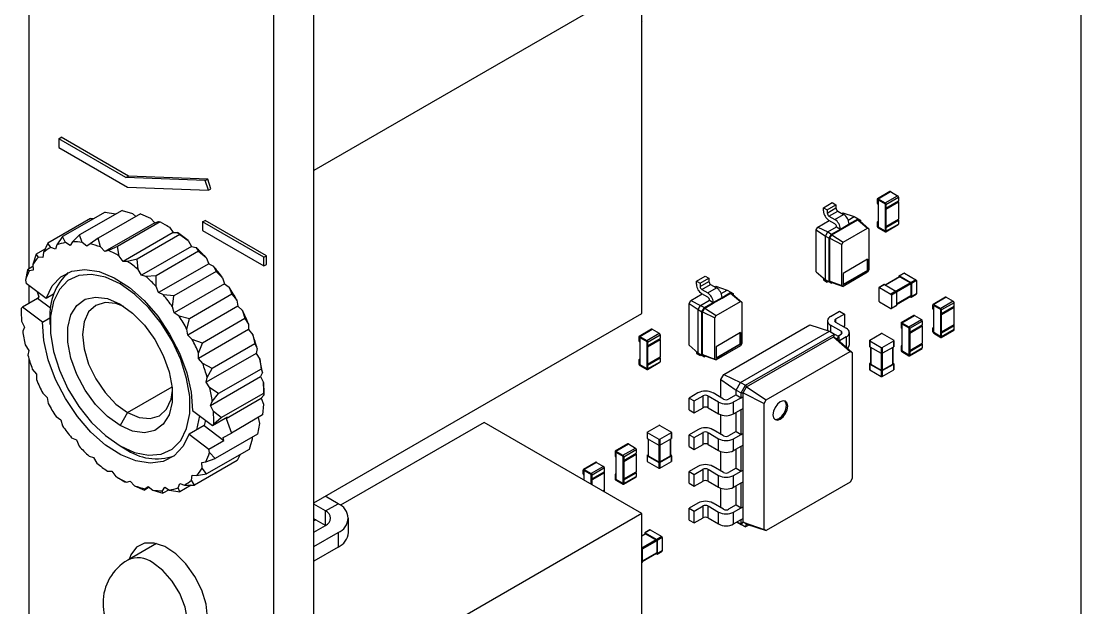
# Model space of a CAD drawing. Extents: x 437 to 795, y 364 to 621.
# Drawn here: x 436.9 to 496.8, y 510.6 to 543.8 of the extents above; entities that cross this region are included whole.
import ezdxf

# ---------------------------------------------------------------- set-up
doc = ezdxf.new("R2010")
doc.units = 0
doc.layers.get('0').update_dxf_attribs({"linetype": 'CONTINUOUS'})

msp = doc.modelspace()

# ---------------------------------------------------------------- linework, layer by layer
at = {"color": 7, "linetype": 'CONTINUOUS'}
for p, q in [((496.791, 601.363), (496.791, 490.201)), ((453.445, 376.29), (453.445, 586.141)), ((451.182, 480.317), (451.182, 579.527)), ((437.323, 554.801), (437.323, 529.762)), ((471.971, 546.022), (453.445, 535.327)), ((471.971, 527.242), (471.971, 546.022)), ((471.971, 543.749), (471.991, 543.761)), ((439.02, 537.123), (439.161, 537.205)), ((439.02, 537.123), (439.02, 536.633)), ((442.815, 534.932), (439.02, 537.123)), ((439.02, 536.633), (442.909, 534.388)), ((442.956, 535.014), (439.161, 537.205)), ((442.815, 534.932), (442.956, 535.014)), ((447.301, 534.758), (442.815, 534.932)), ((447.442, 534.84), (442.956, 535.014)), ((447.301, 534.758), (447.442, 534.84)), ((447.622, 534.292), (447.442, 534.84)), ((442.909, 534.388), (447.48, 534.21)), ((447.48, 534.21), (447.301, 534.758)), ((447.48, 534.21), (447.622, 534.292)), ((485.282, 533.695), (485.282, 533.483)), ((486.004, 534.136), (485.297, 533.728)), ((485.332, 533.724), (486.039, 534.132)), ((485.332, 533.724), (485.728, 533.495)), ((485.332, 533.667), (485.728, 533.438)), ((485.332, 533.667), (485.332, 533.397)), ((485.728, 533.495), (486.435, 533.904)), ((485.777, 533.41), (486.484, 533.818)), ((486.039, 534.132), (486.435, 533.904)), ((486.484, 533.818), (486.484, 533.606)), ((442.602, 533.072), (440.198, 531.685)), ((442.602, 533.072), (443.181, 532.897)), ((482.245, 533.224), (482.74, 533.51)), ((482.245, 533.045), (482.245, 533.224)), ((482.245, 533.224), (482.457, 533.102)), ((482.457, 533.102), (482.952, 533.387)), ((482.457, 532.922), (482.952, 533.208)), ((482.457, 533.102), (482.457, 532.922)), ((482.74, 533.51), (482.952, 533.387)), ((482.952, 533.387), (482.952, 533.208)), ((485.332, 533.397), (485.332, 532.418)), ((485.728, 533.438), (485.728, 533.169)), ((485.728, 533.169), (485.728, 532.189)), ((485.728, 533.169), (485.777, 533.14)), ((485.763, 533.165), (486.47, 533.574)), ((485.777, 533.197), (486.484, 533.606)), ((485.777, 533.14), (486.484, 533.548)), ((485.777, 533.41), (485.777, 533.197)), ((485.777, 533.14), (485.777, 532.16)), ((486.455, 533.565), (486.484, 533.548)), ((486.484, 533.548), (486.484, 532.569)), ((440.814, 532.611), (438.41, 531.223)), ((441.644, 532.98), (439.24, 531.592)), ((440.814, 532.611), (441.001, 532.609)), ((443.651, 532.884), (441.247, 531.496)), ((441.644, 532.98), (442.231, 532.885)), ((442.231, 532.885), (442.254, 532.871)), ((443.181, 532.897), (443.386, 532.731)), ((443.651, 532.884), (444.208, 532.64)), ((444.208, 532.64), (444.456, 532.377)), ((444.456, 532.377), (444.668, 532.447)), ((444.668, 532.447), (444.75, 532.423)), ((447.152, 532.429), (447.293, 532.51)), ((450.758, 530.51), (447.293, 532.51)), ((481.927, 532.126), (482.57, 532.498)), ((482.556, 532.751), (483.051, 533.036)), ((482.556, 532.751), (482.889, 532.559)), ((482.889, 532.314), (482.556, 532.506)), ((482.889, 532.559), (483.384, 532.845)), ((483.051, 533.036), (483.384, 532.845)), ((483.277, 532.906), (483.342, 532.943)), ((483.342, 532.943), (483.985, 532.718)), ((483.648, 532.523), (483.985, 532.718)), ((483.695, 532.306), (484.197, 532.595)), ((483.695, 532.265), (484.179, 532.544)), ((483.985, 532.718), (484.197, 532.595)), ((484.197, 532.595), (484.179, 532.544)), ((484.179, 532.544), (484.738, 532.076)), ((484.179, 532.544), (484.296, 532.477)), ((484.197, 532.595), (484.331, 532.518)), ((484.331, 532.518), (484.296, 532.477)), ((484.296, 532.477), (484.813, 532.033)), ((484.331, 532.518), (484.331, 532.447)), ((485.332, 532.441), (485.297, 532.421)), ((485.777, 532.16), (486.484, 532.569)), ((485.777, 532.103), (486.484, 532.511)), ((486.484, 532.511), (486.484, 532.299)), ((444.456, 532.377), (441.628, 530.744)), ((444.75, 532.423), (442.345, 531.035)), ((444.75, 532.423), (445.272, 532.124)), ((445.173, 532.183), (445.106, 532.222)), ((445.272, 532.124), (445.495, 531.822)), ((450.616, 530.428), (447.152, 532.429)), ((447.152, 532.429), (447.152, 531.939)), ((447.152, 531.939), (450.616, 529.938)), ((481.835, 531.967), (481.927, 532.126)), ((481.835, 531.967), (482.351, 531.62)), ((481.835, 529.598), (481.835, 531.967)), ((481.927, 532.126), (482.486, 531.853)), ((482.351, 531.62), (482.486, 531.853)), ((482.486, 531.853), (482.988, 532.142)), ((482.486, 531.853), (482.698, 531.73)), ((482.698, 531.73), (483.2, 532.02)), ((482.716, 531.699), (483.2, 531.979)), ((482.988, 532.142), (483.2, 532.02)), ((483.2, 532.02), (483.695, 532.306)), ((483.2, 531.979), (483.695, 532.265)), ((483.2, 532.02), (483.2, 531.979)), ((483.359, 531.279), (484.738, 532.076)), ((483.695, 532.306), (483.695, 532.265)), ((484.738, 532.076), (484.813, 532.033)), ((484.813, 532.033), (484.813, 529.705)), ((485.282, 532.389), (485.282, 532.177)), ((485.332, 532.418), (485.332, 532.148)), ((485.332, 532.148), (485.728, 531.92)), ((485.332, 532.091), (485.728, 531.862)), ((485.728, 532.189), (485.728, 531.92)), ((485.728, 532.189), (485.777, 532.16)), ((485.763, 531.859), (486.47, 532.267)), ((485.777, 531.891), (486.484, 532.299)), ((485.777, 532.103), (485.777, 531.891)), ((439.24, 531.592), (438.912, 531.126)), ((439.402, 531.252), (439.24, 531.592)), ((439.671, 531.096), (439.402, 531.252)), ((439.803, 531.291), (439.671, 531.096)), ((440.198, 531.685), (439.803, 531.291)), ((440.353, 531.264), (440.198, 531.685)), ((440.617, 531.05), (440.353, 531.264)), ((441.247, 531.496), (440.791, 531.186)), ((441.38, 531.008), (441.247, 531.496)), ((445.495, 531.822), (442.667, 530.189)), ((445.857, 531.705), (443.452, 530.318)), ((445.495, 531.822), (445.735, 531.824)), ((445.735, 531.824), (445.857, 531.705)), ((445.857, 531.705), (446.332, 531.369)), ((446.332, 531.369), (446.522, 531.039)), ((482.351, 531.62), (482.564, 531.497)), ((482.351, 529.154), (482.351, 531.62)), ((482.564, 531.497), (482.698, 531.73)), ((482.564, 531.497), (482.599, 531.497)), ((482.564, 529.031), (482.564, 531.497)), ((482.599, 531.497), (482.716, 531.699)), ((482.599, 531.497), (483.284, 531.15)), ((482.599, 529.072), (482.599, 531.497)), ((482.698, 531.73), (482.716, 531.699)), ((482.716, 531.699), (483.359, 531.279)), ((483.284, 531.15), (483.359, 531.279)), ((438.244, 530.883), (437.739, 530.591)), ((438.153, 530.697), (438.122, 530.407)), ((438.41, 531.223), (438.153, 530.697)), ((438.565, 530.971), (438.41, 531.223)), ((438.829, 530.878), (438.565, 530.971)), ((438.912, 531.126), (438.829, 530.878)), ((440.791, 531.186), (440.617, 531.05)), ((441.628, 530.744), (441.38, 531.008)), ((441.839, 530.814), (441.628, 530.744)), ((442.345, 531.035), (441.839, 530.814)), ((442.444, 530.491), (442.345, 531.035)), ((446.522, 531.039), (443.693, 529.406)), ((446.929, 530.76), (444.525, 529.372)), ((446.522, 531.039), (446.781, 530.974)), ((446.781, 530.974), (446.929, 530.76)), ((446.929, 530.76), (447.348, 530.403)), ((483.284, 528.823), (483.284, 531.15)), ((437.739, 530.591), (437.556, 530.021)), ((437.873, 530.433), (437.739, 530.591)), ((438.122, 530.407), (437.873, 530.433)), ((442.667, 530.189), (442.444, 530.491)), ((442.907, 530.192), (442.667, 530.189)), ((443.452, 530.318), (442.907, 530.192)), ((443.504, 529.736), (443.452, 530.318)), ((447.496, 530.058), (444.668, 528.426)), ((447.348, 530.403), (447.496, 530.058)), ((447.496, 530.058), (447.765, 529.928)), ((450.616, 530.428), (450.758, 530.51)), ((450.616, 529.938), (450.616, 530.428)), ((450.758, 530.02), (450.758, 530.51)), ((484.742, 530.313), (483.355, 529.513)), ((484.728, 529.668), (484.728, 530.305)), ((484.742, 530.313), (484.742, 529.66)), ((437.252, 529.721), (437.142, 529.124)), ((437.564, 529.901), (437.252, 529.721)), ((437.352, 529.657), (437.252, 529.721)), ((437.577, 529.699), (437.352, 529.657)), ((437.556, 530.021), (437.577, 529.699)), ((443.693, 529.406), (443.504, 529.736)), ((447.926, 529.624), (445.521, 528.236)), ((447.765, 529.928), (447.926, 529.624)), ((447.926, 529.624), (448.28, 529.264)), ((450.616, 529.938), (450.758, 530.02)), ((481.835, 529.598), (482.351, 529.154)), ((484.728, 529.668), (483.355, 528.876)), ((484.742, 529.66), (483.355, 528.859)), ((483.355, 529.513), (483.355, 528.859)), ((484.738, 529.576), (483.359, 528.78)), ((484.728, 529.668), (484.742, 529.66)), ((484.813, 529.705), (484.738, 529.576)), ((486.8, 529.535), (486.517, 529.372)), ((486.82, 529.533), (486.537, 529.37)), ((486.82, 529.533), (487.471, 529.157)), ((437.142, 529.124), (437.18, 528.946)), ((438.303, 528.089), (437.18, 528.946)), ((442.485, 528.917), (442.553, 529.035)), ((443.952, 529.341), (443.693, 529.406)), ((444.525, 529.372), (443.952, 529.341)), ((444.519, 528.77), (444.525, 529.372)), ((448.382, 528.918), (445.553, 527.285)), ((448.28, 529.264), (448.382, 528.918)), ((448.382, 528.918), (448.649, 528.727)), ((475.061, 529.077), (475.556, 529.363)), ((475.061, 528.897), (475.061, 529.077)), ((475.061, 529.077), (475.273, 528.954)), ((475.273, 528.954), (475.768, 529.24)), ((475.273, 528.775), (475.768, 529.061)), ((475.273, 528.954), (475.273, 528.775)), ((475.372, 528.603), (475.867, 528.889)), ((475.556, 529.363), (475.768, 529.24)), ((475.768, 529.24), (475.768, 529.061)), ((475.867, 528.889), (476.2, 528.697)), ((482.245, 529.245), (482.245, 529.142)), ((482.245, 529.142), (482.457, 529.019)), ((482.351, 529.154), (482.564, 529.031)), ((482.486, 529.076), (482.351, 529.154)), ((482.457, 529.019), (482.457, 529.093)), ((482.521, 529.056), (482.457, 529.019)), ((482.486, 529.076), (482.698, 528.954)), ((482.564, 529.031), (482.599, 529.072)), ((482.698, 528.954), (482.564, 529.031)), ((482.599, 529.072), (483.284, 528.823)), ((482.716, 529.005), (482.599, 529.072)), ((482.698, 528.954), (482.716, 529.005)), ((482.76, 528.989), (482.698, 528.954)), ((482.716, 529.005), (483.359, 528.78)), ((485.669, 528.882), (485.386, 528.719)), ((485.689, 528.88), (485.406, 528.717)), ((485.689, 528.88), (486.339, 528.504)), ((486.546, 529.323), (485.734, 528.854)), ((486.566, 529.321), (485.746, 528.847)), ((487.16, 528.978), (486.339, 528.504)), ((487.188, 528.929), (486.368, 528.455)), ((486.509, 529.353), (486.509, 529.302)), ((486.537, 529.37), (487.188, 528.994)), ((486.566, 529.321), (487.16, 528.978)), ((487.471, 529.157), (487.188, 528.994)), ((487.188, 528.929), (487.188, 528.243)), ((487.499, 529.108), (487.216, 528.945)), ((487.216, 528.945), (487.216, 528.194)), ((487.499, 529.108), (487.499, 528.357)), ((437.323, 528.837), (437.323, 527.81)), ((437.795, 528.477), (437.898, 528.182)), ((438.727, 528.334), (438.303, 528.089)), ((444.668, 528.426), (444.519, 528.77)), ((444.936, 528.295), (444.668, 528.426)), ((445.521, 528.236), (444.936, 528.295)), ((448.808, 528.339), (446.404, 526.951)), ((448.649, 528.727), (448.808, 528.339)), ((448.808, 528.339), (449.092, 527.996)), ((474.743, 527.979), (475.386, 528.35)), ((475.372, 528.603), (475.705, 528.411)), ((475.705, 528.166), (475.372, 528.358)), ((475.705, 528.411), (476.2, 528.697)), ((476.093, 528.759), (476.157, 528.796)), ((476.157, 528.796), (476.801, 528.571)), ((476.463, 528.376), (476.801, 528.571)), ((476.511, 528.158), (477.013, 528.448)), ((476.511, 528.117), (476.995, 528.397)), ((476.801, 528.571), (477.013, 528.448)), ((477.013, 528.448), (476.995, 528.397)), ((476.995, 528.397), (477.554, 527.928)), ((476.995, 528.397), (477.112, 528.33)), ((477.013, 528.448), (477.147, 528.371)), ((477.147, 528.371), (477.112, 528.33)), ((477.112, 528.33), (477.628, 527.885)), ((477.147, 528.371), (477.147, 528.299)), ((483.359, 528.78), (483.284, 528.823)), ((485.378, 528.7), (485.378, 527.949)), ((485.406, 528.717), (486.057, 528.341)), ((486.339, 528.504), (486.057, 528.341)), ((486.368, 528.455), (486.085, 528.292)), ((486.085, 528.292), (486.085, 527.541)), ((486.368, 528.455), (486.368, 527.704)), ((487.208, 528.176), (487.491, 528.339)), ((487.499, 528.357), (487.216, 528.194)), ((437.827, 528.101), (436.978, 527.611)), ((437.898, 528.182), (437.827, 528.101)), ((438.557, 527.544), (437.827, 528.101)), ((445.451, 527.631), (445.521, 528.236)), ((449.144, 527.661), (446.315, 526.028)), ((449.092, 527.996), (449.144, 527.661)), ((449.144, 527.661), (449.399, 527.417)), ((474.651, 527.819), (474.743, 527.979)), ((474.651, 527.819), (475.167, 527.472)), ((474.651, 525.451), (474.651, 527.819)), ((474.743, 527.979), (475.302, 527.705)), ((475.167, 527.472), (475.302, 527.705)), ((475.302, 527.705), (475.804, 527.995)), ((475.302, 527.705), (475.514, 527.583)), ((475.514, 527.583), (476.016, 527.873)), ((475.531, 527.552), (476.016, 527.832)), ((475.804, 527.995), (476.016, 527.873)), ((476.016, 527.873), (476.511, 528.158)), ((476.016, 527.832), (476.511, 528.117)), ((476.016, 527.873), (476.016, 527.832)), ((476.175, 527.132), (477.554, 527.928)), ((476.511, 528.158), (476.511, 528.117)), ((477.554, 527.928), (477.628, 527.885)), ((477.628, 527.885), (477.628, 525.558)), ((485.406, 527.9), (486.057, 527.525)), ((486.077, 527.523), (486.359, 527.686)), ((486.368, 527.704), (486.085, 527.541)), ((487.188, 528.243), (486.368, 527.769)), ((486.368, 527.756), (487.18, 528.225)), ((487.143, 528.204), (487.188, 528.178)), ((488.425, 527.52), (488.425, 527.732)), ((489.147, 528.173), (488.44, 527.764)), ((489.182, 528.169), (488.475, 527.761)), ((488.475, 527.761), (488.871, 527.532)), ((488.475, 527.704), (488.871, 527.475)), ((488.475, 527.434), (488.475, 527.704)), ((489.578, 527.941), (488.871, 527.532)), ((489.628, 527.855), (488.92, 527.447)), ((489.182, 528.169), (489.578, 527.941)), ((489.628, 527.643), (489.628, 527.855)), ((436.899, 527.484), (436.899, 527.406)), ((436.978, 527.611), (436.9, 527.522)), ((438.101, 526.755), (436.978, 527.611)), ((445.553, 527.285), (445.451, 527.631)), ((445.82, 527.094), (445.553, 527.285)), ((446.404, 526.951), (445.82, 527.094)), ((449.399, 527.417), (449.543, 526.956)), ((453.445, 516.547), (471.971, 527.242)), ((475.167, 527.472), (475.379, 527.35)), ((475.167, 525.007), (475.167, 527.472)), ((475.379, 527.35), (475.514, 527.583)), ((475.379, 527.35), (475.415, 527.35)), ((475.379, 524.884), (475.379, 527.35)), ((475.415, 527.35), (475.531, 527.552)), ((475.415, 527.35), (476.1, 527.003)), ((475.415, 524.925), (475.415, 527.35)), ((475.514, 527.583), (475.531, 527.552)), ((475.531, 527.552), (476.175, 527.132)), ((476.1, 527.003), (476.175, 527.132)), ((482.648, 527.084), (483.143, 527.37)), ((483.426, 527.206), (482.931, 526.921)), ((483.143, 527.37), (483.426, 527.206)), ((483.426, 527.206), (483.426, 526.537)), ((487.351, 527.136), (486.644, 526.728)), ((486.679, 526.724), (487.386, 527.132)), ((487.386, 527.132), (487.782, 526.904)), ((488.475, 526.455), (488.475, 527.434)), ((488.871, 527.206), (488.871, 527.475)), ((488.871, 526.226), (488.871, 527.206)), ((488.871, 527.206), (488.92, 527.177)), ((488.906, 527.202), (489.613, 527.611)), ((489.628, 527.643), (488.92, 527.234)), ((489.628, 527.585), (488.92, 527.177)), ((488.92, 527.234), (488.92, 527.447)), ((488.92, 526.197), (488.92, 527.177)), ((489.599, 527.602), (489.628, 527.585)), ((489.628, 526.606), (489.628, 527.585)), ((436.922, 526.811), (437.088, 526.471)), ((437.088, 526.471), (436.985, 526.244)), ((438.101, 526.755), (438.525, 527)), ((438.525, 526.957), (438.525, 526.631)), ((446.264, 526.363), (446.404, 526.951)), ((449.543, 526.956), (447.139, 525.568)), ((449.543, 526.956), (449.754, 526.647)), ((449.754, 526.647), (449.753, 526.337)), ((476.1, 524.675), (476.1, 527.003)), ((476.613, 523.804), (481.471, 526.609)), ((481.471, 526.609), (482.578, 526.251)), ((482.473, 526.839), (482.473, 526.285)), ((483.249, 526.247), (482.648, 526.594)), ((482.648, 526.594), (482.648, 526.21)), ((482.931, 526.921), (482.931, 526.757)), ((482.931, 526.757), (483.532, 526.41)), ((483.426, 526.537), (483.37, 526.504)), ((486.629, 526.696), (486.629, 526.483)), ((486.679, 526.724), (487.075, 526.496)), ((486.679, 526.667), (487.075, 526.438)), ((486.679, 526.667), (486.679, 526.398)), ((487.075, 526.496), (487.782, 526.904)), ((487.11, 526.165), (487.817, 526.574)), ((487.124, 526.41), (487.831, 526.818)), ((487.124, 526.198), (487.831, 526.606)), ((487.124, 526.14), (487.831, 526.549)), ((487.802, 526.565), (487.831, 526.549)), ((487.831, 526.818), (487.831, 526.606)), ((487.831, 526.549), (487.831, 525.569)), ((488.475, 526.478), (488.44, 526.458)), ((488.475, 526.185), (488.475, 526.455)), ((489.628, 526.606), (488.92, 526.197)), ((489.628, 526.548), (488.92, 526.14)), ((489.628, 526.336), (489.628, 526.548)), ((446.315, 526.028), (446.264, 526.363)), ((446.571, 525.785), (446.315, 526.028)), ((449.753, 526.337), (446.924, 524.704)), ((449.753, 526.337), (449.988, 526.049)), ((449.988, 526.049), (450.102, 525.527)), ((471.812, 525.919), (471.812, 525.707)), ((472.534, 526.359), (471.826, 525.951)), ((471.861, 525.948), (472.569, 526.356)), ((471.861, 525.948), (472.257, 525.719)), ((471.861, 525.891), (472.257, 525.662)), ((471.861, 525.891), (471.861, 525.621)), ((472.257, 525.719), (472.965, 526.127)), ((472.307, 525.633), (473.014, 526.042)), ((472.569, 526.356), (472.965, 526.127)), ((473.014, 526.042), (473.014, 525.829)), ((477.558, 526.166), (476.171, 525.365)), ((477.543, 525.521), (477.543, 526.158)), ((477.557, 523.353), (482.578, 526.251)), ((477.558, 526.166), (477.558, 525.512)), ((477.84, 523.19), (482.861, 526.088)), ((477.893, 523.098), (482.807, 525.935)), ((482.578, 526.251), (482.861, 526.088)), ((482.861, 526.088), (482.807, 525.935)), ((482.807, 525.935), (483.752, 525.108)), ((482.807, 525.935), (483.002, 525.822)), ((482.861, 526.088), (483.108, 525.945)), ((483.108, 525.945), (483.002, 525.822)), ((483.059, 525.973), (483.249, 526.084)), ((483.108, 525.945), (483.108, 525.727)), ((483.532, 525.92), (483.143, 525.695)), ((483.249, 526.247), (483.249, 526.084)), ((483.532, 525.92), (483.532, 525.343)), ((483.708, 525.496), (483.708, 526.165)), ((484.862, 525.732), (485.512, 526.108)), ((485.569, 526.108), (486.219, 525.732)), ((486.679, 526.398), (486.679, 525.418)), ((487.075, 526.438), (487.075, 526.169)), ((487.075, 526.169), (487.075, 525.189)), ((487.075, 526.169), (487.124, 526.14)), ((487.124, 526.41), (487.124, 526.198)), ((487.124, 526.14), (487.124, 525.161)), ((488.425, 526.214), (488.425, 526.426)), ((488.475, 526.185), (488.871, 525.956)), ((488.475, 526.128), (488.871, 525.899)), ((488.871, 525.956), (488.871, 526.226)), ((488.871, 526.226), (488.92, 526.197)), ((488.906, 525.896), (489.613, 526.304)), ((489.628, 526.336), (488.92, 525.928)), ((488.92, 525.928), (488.92, 526.14)), ((437.124, 525.484), (437.329, 525.164)), ((447.139, 525.568), (446.571, 525.785)), ((446.925, 525.014), (447.139, 525.568)), ((450.102, 525.527), (447.698, 524.139)), ((450.102, 525.527), (450.24, 525.269)), ((450.24, 525.269), (450.186, 524.995)), ((471.861, 525.621), (471.861, 524.641)), ((472.257, 525.662), (472.257, 525.393)), ((472.257, 525.393), (472.257, 524.413)), ((472.257, 525.393), (472.307, 525.364)), ((472.292, 525.389), (473, 525.797)), ((472.307, 525.421), (473.014, 525.829)), ((472.307, 525.364), (473.014, 525.772)), ((472.307, 525.633), (472.307, 525.421)), ((472.307, 525.364), (472.307, 524.384)), ((472.985, 525.789), (473.014, 525.772)), ((473.014, 525.772), (473.014, 524.792)), ((474.651, 525.451), (475.167, 525.007)), ((477.543, 525.521), (476.171, 524.728)), ((477.558, 525.512), (476.171, 524.712)), ((476.171, 525.365), (476.171, 524.712)), ((477.554, 525.429), (476.175, 524.632)), ((477.543, 525.521), (477.558, 525.512)), ((477.628, 525.558), (477.554, 525.429)), ((483.002, 525.822), (483.865, 525.043)), ((484.85, 525.716), (484.85, 525.389)), ((484.862, 525.7), (485.512, 525.324)), ((484.862, 525.7), (484.862, 525.373)), ((484.862, 525.373), (485.512, 524.997)), ((484.906, 525.347), (484.906, 524.409)), ((484.918, 525.34), (484.918, 524.393)), ((485.512, 525.324), (485.512, 524.997)), ((485.569, 525.324), (486.219, 525.7)), ((485.569, 524.997), (486.219, 525.373)), ((485.569, 525.324), (485.569, 524.997)), ((486.163, 525.34), (486.163, 524.393)), ((486.174, 524.409), (486.174, 525.347)), ((486.219, 525.7), (486.219, 525.373)), ((486.231, 525.389), (486.231, 525.716)), ((486.629, 525.389), (486.629, 525.177)), ((486.679, 525.441), (486.644, 525.421)), ((486.679, 525.418), (486.679, 525.148)), ((487.11, 524.859), (487.817, 525.267)), ((487.124, 525.161), (487.831, 525.569)), ((487.124, 525.103), (487.831, 525.512)), ((487.124, 524.891), (487.831, 525.299)), ((487.831, 525.512), (487.831, 525.299)), ((437.329, 525.164), (437.275, 524.89)), ((437.323, 525.173), (437.323, 525.132)), ((437.323, 524.728), (437.323, 498.441)), ((446.924, 524.704), (446.925, 525.014)), ((447.159, 524.416), (446.924, 524.704)), ((450.186, 524.995), (447.358, 523.362)), ((450.186, 524.995), (450.391, 524.675)), ((450.391, 524.675), (450.463, 524.108)), ((471.861, 524.665), (471.826, 524.645)), ((472.307, 524.384), (473.014, 524.792)), ((472.307, 524.327), (473.014, 524.735)), ((473.014, 524.735), (473.014, 524.523)), ((475.061, 525.098), (475.061, 524.994)), ((475.061, 524.994), (475.273, 524.872)), ((475.167, 525.007), (475.379, 524.884)), ((475.302, 524.929), (475.167, 525.007)), ((475.273, 524.872), (475.273, 524.945)), ((475.337, 524.908), (475.273, 524.872)), ((475.302, 524.929), (475.514, 524.806)), ((475.379, 524.884), (475.415, 524.925)), ((475.514, 524.806), (475.379, 524.884)), ((475.415, 524.925), (476.1, 524.675)), ((475.531, 524.858), (475.415, 524.925)), ((475.514, 524.806), (475.531, 524.858)), ((475.575, 524.842), (475.514, 524.806)), ((475.531, 524.858), (476.175, 524.632)), ((476.175, 524.632), (476.1, 524.675)), ((479, 522.365), (483.752, 525.108)), ((483.752, 525.108), (483.865, 525.043)), ((483.865, 525.043), (483.865, 517.923)), ((485.512, 524.997), (485.512, 524.05)), ((485.569, 524.997), (485.569, 524.05)), ((486.679, 525.148), (487.075, 524.92)), ((486.679, 525.091), (487.075, 524.862)), ((487.075, 525.189), (487.075, 524.92)), ((487.075, 525.189), (487.124, 525.161)), ((487.124, 525.103), (487.124, 524.891)), ((437.527, 524.11), (437.762, 523.822)), ((447.698, 524.139), (447.159, 524.416)), ((447.411, 523.636), (447.698, 524.139)), ((450.463, 524.108), (448.059, 522.72)), ((450.463, 524.108), (450.531, 523.915)), ((471.812, 524.613), (471.812, 524.4)), ((471.861, 524.641), (471.861, 524.372)), ((471.861, 524.372), (472.257, 524.143)), ((471.861, 524.315), (472.257, 524.086)), ((472.257, 524.413), (472.257, 524.143)), ((472.257, 524.413), (472.307, 524.384)), ((472.292, 524.083), (473, 524.491)), ((472.307, 524.115), (473.014, 524.523)), ((472.307, 524.327), (472.307, 524.115)), ((484.85, 524.409), (484.85, 524.083)), ((484.862, 524.426), (484.906, 524.452)), ((484.862, 524.393), (485.512, 524.018)), ((484.862, 524.393), (484.862, 524.066)), ((484.862, 524.066), (485.512, 523.691)), ((484.918, 524.393), (485.512, 524.05)), ((485.569, 524.05), (486.163, 524.393)), ((485.569, 524.018), (486.219, 524.393)), ((485.569, 523.691), (486.219, 524.066)), ((486.174, 524.452), (486.219, 524.426)), ((486.219, 524.393), (486.219, 524.066)), ((486.231, 524.083), (486.231, 524.409)), ((437.762, 523.822), (437.761, 523.512)), ((447.358, 523.362), (447.411, 523.636)), ((447.598, 522.056), (450.427, 523.688)), ((450.531, 523.915), (450.427, 523.688)), ((450.427, 523.688), (450.593, 523.348)), ((476.447, 523.516), (476.613, 523.804)), ((476.447, 523.516), (477.31, 522.924)), ((476.447, 522.5), (476.447, 523.516)), ((476.613, 523.804), (477.557, 523.353)), ((485.512, 524.018), (485.512, 523.691)), ((485.569, 524.018), (485.569, 523.691)), ((442.909, 521.65), (445.428, 523.104)), ((447.562, 523.043), (447.358, 523.362)), ((448.059, 522.72), (447.562, 523.043)), ((450.593, 523.348), (450.613, 522.753)), ((477.31, 522.924), (477.557, 523.353)), ((477.31, 522.924), (477.593, 522.761)), ((477.31, 522.655), (477.31, 522.924)), ((477.557, 523.353), (477.84, 523.19)), ((477.593, 522.761), (477.84, 523.19)), ((477.699, 522.761), (477.893, 523.098)), ((477.84, 523.19), (477.893, 523.098)), ((477.893, 523.098), (479, 522.365)), ((438.116, 522.742), (438.371, 522.498)), ((438.371, 522.498), (438.423, 522.163)), ((447.598, 522.056), (447.702, 522.282)), ((447.702, 522.282), (448.059, 522.72)), ((448.208, 521.365), (450.613, 522.753)), ((448.485, 521.324), (450.465, 522.467)), ((450.616, 522.637), (450.465, 522.467)), ((450.465, 522.467), (450.587, 522.119)), ((450.613, 522.753), (450.616, 522.637)), ((450.616, 522.675), (450.616, 522.753)), ((475.153, 522.757), (474.658, 522.471)), ((474.658, 522.471), (474.941, 522.308)), ((474.658, 521.802), (474.658, 522.471)), ((474.941, 522.308), (475.436, 522.594)), ((474.941, 521.638), (474.941, 522.308)), ((475.436, 521.924), (475.436, 522.594)), ((475.719, 522.594), (476.32, 522.247)), ((475.719, 521.924), (475.719, 522.594)), ((476.603, 522.41), (476.002, 522.757)), ((477.31, 522.655), (476.885, 522.41)), ((477.168, 522.247), (477.593, 522.491)), ((477.31, 522.655), (477.593, 522.491)), ((477.593, 522.761), (477.699, 522.761)), ((477.593, 522.491), (477.593, 522.761)), ((477.593, 522.491), (477.699, 522.553)), ((477.699, 522.761), (478.886, 522.169)), ((477.699, 522.553), (477.699, 522.761)), ((477.699, 521.883), (477.699, 522.553)), ((478.886, 522.169), (479, 522.365)), ((446.586, 521.772), (447.709, 520.915)), ((447.765, 521.715), (447.598, 522.056)), ((448.208, 521.365), (447.765, 521.715)), ((450.587, 522.119), (450.545, 521.513)), ((474.658, 521.802), (474.941, 521.638)), ((474.941, 521.638), (475.436, 521.924)), ((475.719, 521.924), (476.32, 521.577)), ((476.32, 521.577), (476.32, 522.247)), ((477.168, 521.577), (477.168, 522.247)), ((477.168, 521.577), (477.593, 521.822)), ((477.593, 521.822), (477.699, 521.883)), ((477.593, 520.417), (477.593, 521.822)), ((477.699, 520.479), (477.699, 521.883)), ((478.886, 515.049), (478.886, 522.169)), ((438.866, 521.432), (439.133, 521.241)), ((439.133, 521.241), (439.235, 520.895)), ((442.909, 521.65), (442.485, 520.915)), ((446.978, 521.473), (446.808, 520.682)), ((447.709, 520.915), (448.557, 521.405)), ((447.787, 521.005), (448.208, 521.365)), ((448.557, 521.405), (448.485, 521.324)), ((448.485, 521.324), (448.777, 520.493)), ((450.545, 521.513), (448.777, 520.493)), ((450.301, 521.373), (450.373, 521.035)), ((463.062, 521.092), (454.951, 516.41)), ((471.971, 515.949), (463.062, 521.092)), ((476.447, 520.426), (476.447, 521.521)), ((477.31, 520.581), (477.31, 521.659)), ((479.806, 521.279), (479.735, 521.32)), ((447.233, 520.927), (446.384, 520.437)), ((447.233, 520.927), (448.355, 520.07)), ((447.787, 521.005), (447.709, 520.915)), ((448.32, 520.233), (448.777, 520.493)), ((450.373, 521.035), (450.263, 520.438)), ((472.278, 520.532), (472.278, 520.205)), ((472.289, 520.548), (472.94, 520.924)), ((472.289, 520.516), (472.94, 520.14)), ((472.289, 520.516), (472.289, 520.189)), ((472.996, 520.924), (473.647, 520.548)), ((472.996, 520.14), (473.647, 520.516)), ((473.647, 520.516), (473.647, 520.189)), ((473.659, 520.205), (473.659, 520.532)), ((475.153, 520.683), (474.658, 520.397)), ((474.941, 520.234), (475.436, 520.52)), ((475.436, 519.85), (475.436, 520.52)), ((475.719, 520.52), (476.32, 520.173)), ((475.719, 519.85), (475.719, 520.52)), ((476.603, 520.336), (476.002, 520.683)), ((477.31, 520.581), (476.885, 520.336)), ((477.31, 520.581), (477.593, 520.417)), ((477.593, 520.417), (477.699, 520.479)), ((477.699, 519.809), (477.699, 520.479)), ((439.75, 520.231), (440.019, 520.101)), ((440.019, 520.101), (440.167, 519.756)), ((446.384, 520.437), (447.507, 519.581)), ((447.507, 519.581), (448.355, 520.07)), ((450.263, 520.438), (447.858, 519.05)), ((448.355, 520.07), (448.32, 520.233)), ((449.959, 520.138), (449.777, 519.568)), ((449.952, 520.259), (449.959, 520.138)), ((471.187, 519.878), (470.479, 519.47)), ((470.514, 519.467), (471.222, 519.875)), ((471.222, 519.875), (471.618, 519.646)), ((472.289, 520.189), (472.94, 519.814)), ((472.334, 520.163), (472.334, 519.226)), ((472.346, 520.156), (472.346, 519.209)), ((472.94, 520.14), (472.94, 519.814)), ((472.996, 519.814), (473.647, 520.189)), ((472.996, 520.14), (472.996, 519.814)), ((473.59, 520.156), (473.59, 519.209)), ((473.602, 519.226), (473.602, 520.163)), ((474.658, 520.397), (474.941, 520.234)), ((474.658, 519.728), (474.658, 520.397)), ((474.941, 519.564), (474.941, 520.234)), ((476.32, 519.503), (476.32, 520.173)), ((477.168, 520.173), (477.593, 520.417)), ((477.168, 519.503), (477.168, 520.173)), ((442.485, 519.772), (442.768, 519.609)), ((449.777, 519.568), (447.372, 518.18)), ((447.545, 519.402), (447.507, 519.581)), ((447.858, 519.05), (447.545, 519.402)), ((449.271, 519.276), (449.105, 518.936)), ((470.465, 519.438), (470.465, 519.226)), ((470.514, 519.467), (470.91, 519.238)), ((470.514, 519.409), (470.91, 519.181)), ((470.514, 519.409), (470.514, 519.14)), ((470.91, 519.238), (471.618, 519.646)), ((470.945, 518.908), (471.653, 519.316)), ((470.96, 519.152), (471.667, 519.56)), ((470.96, 518.94), (471.667, 519.348)), ((470.96, 518.883), (471.667, 519.291)), ((471.638, 519.308), (471.667, 519.291)), ((471.667, 519.56), (471.667, 519.348)), ((471.667, 519.291), (471.667, 518.311)), ((472.289, 519.242), (472.334, 519.268)), ((472.94, 519.814), (472.94, 518.866)), ((472.996, 519.814), (472.996, 518.866)), ((473.602, 519.268), (473.647, 519.242)), ((474.658, 519.728), (474.941, 519.564)), ((474.941, 519.564), (475.436, 519.85)), ((475.719, 519.85), (476.32, 519.503)), ((476.447, 518.352), (476.447, 519.447)), ((477.168, 519.503), (477.593, 519.748)), ((477.31, 518.507), (477.31, 519.585)), ((477.593, 519.748), (477.699, 519.809)), ((477.593, 518.343), (477.593, 519.748)), ((477.699, 518.405), (477.699, 519.809)), ((440.734, 519.186), (440.993, 519.12)), ((440.993, 519.12), (441.183, 518.79)), ((449.105, 518.936), (446.701, 517.548)), ((447.11, 518.827), (447.334, 518.869)), ((447.131, 518.505), (447.11, 518.827)), ((447.334, 518.869), (447.858, 519.05)), ((469.39, 518.841), (468.683, 518.433)), ((469.425, 518.838), (468.718, 518.43)), ((469.425, 518.838), (469.821, 518.609)), ((470.514, 519.14), (470.514, 518.16)), ((470.91, 519.181), (470.91, 518.911)), ((470.91, 518.911), (470.91, 517.932)), ((470.91, 518.911), (470.96, 518.883)), ((470.96, 519.152), (470.96, 518.94)), ((470.96, 518.883), (470.96, 517.903)), ((472.278, 519.226), (472.278, 518.899)), ((472.289, 519.209), (472.94, 518.834)), ((472.289, 519.209), (472.289, 518.883)), ((472.289, 518.883), (472.94, 518.507)), ((472.346, 519.209), (472.94, 518.866)), ((472.94, 518.834), (472.94, 518.507)), ((472.996, 518.866), (473.59, 519.209)), ((472.996, 518.834), (473.647, 519.209)), ((472.996, 518.507), (473.647, 518.883)), ((472.996, 518.834), (472.996, 518.507)), ((473.647, 519.209), (473.647, 518.883)), ((473.659, 518.899), (473.659, 519.226)), ((441.78, 518.335), (442.02, 518.337)), ((442.02, 518.337), (442.243, 518.035)), ((446.533, 517.829), (446.565, 518.119)), ((446.565, 518.119), (446.814, 518.093)), ((446.814, 518.093), (447.372, 518.18)), ((447.372, 518.18), (447.131, 518.505)), ((468.669, 518.189), (468.669, 518.401)), ((468.718, 518.43), (469.114, 518.201)), ((468.718, 518.373), (469.114, 518.144)), ((468.718, 518.103), (468.718, 518.373)), ((468.718, 517.827), (468.718, 518.103)), ((469.821, 518.609), (469.114, 518.201)), ((469.114, 517.875), (469.114, 518.144)), ((469.149, 517.871), (469.856, 518.279)), ((469.871, 518.524), (469.164, 518.115)), ((469.871, 518.311), (469.164, 517.903)), ((469.871, 518.254), (469.164, 517.846)), ((469.164, 517.903), (469.164, 518.115)), ((469.842, 518.271), (469.871, 518.254)), ((469.871, 518.311), (469.871, 518.524)), ((469.871, 517.274), (469.871, 518.254)), ((470.465, 518.132), (470.465, 517.919)), ((470.514, 518.184), (470.479, 518.164)), ((470.514, 518.16), (470.514, 517.891)), ((470.96, 517.903), (471.667, 518.311)), ((470.96, 517.846), (471.667, 518.254)), ((471.667, 518.254), (471.667, 518.042)), ((475.153, 518.609), (474.658, 518.323)), ((474.658, 518.323), (474.941, 518.16)), ((474.658, 517.653), (474.658, 518.323)), ((474.941, 518.16), (475.436, 518.446)), ((474.941, 517.49), (474.941, 518.16)), ((475.436, 517.776), (475.436, 518.446)), ((475.719, 518.446), (476.32, 518.099)), ((475.719, 517.776), (475.719, 518.446)), ((476.603, 518.262), (476.002, 518.609)), ((476.32, 517.429), (476.32, 518.099)), ((477.31, 518.507), (476.885, 518.262)), ((477.168, 518.099), (477.593, 518.343)), ((477.168, 517.429), (477.168, 518.099)), ((477.31, 518.507), (477.593, 518.343)), ((477.593, 518.343), (477.699, 518.405)), ((477.699, 517.735), (477.699, 518.405)), ((442.342, 517.976), (442.409, 517.938)), ((442.41, 517.939), (442.765, 517.737)), ((442.765, 517.737), (442.847, 517.712)), ((442.847, 517.712), (443.059, 517.782)), ((443.059, 517.782), (443.307, 517.519)), ((443.307, 517.519), (443.864, 517.275)), ((443.895, 517.341), (444.07, 517.476)), ((444.07, 517.476), (444.334, 517.262)), ((445.774, 517.401), (445.858, 517.648)), ((445.858, 517.648), (446.122, 517.555)), ((446.514, 517.55), (445.871, 517.179)), ((446.122, 517.555), (446.701, 517.548)), ((446.701, 517.548), (446.533, 517.829)), ((469.114, 517.875), (469.164, 517.846)), ((469.114, 517.598), (469.114, 517.875)), ((469.164, 517.569), (469.164, 517.846)), ((470.514, 517.891), (470.91, 517.662)), ((470.514, 517.834), (470.91, 517.605)), ((470.91, 517.932), (470.91, 517.662)), ((470.91, 517.932), (470.96, 517.903)), ((470.945, 517.601), (471.653, 518.01)), ((470.96, 517.634), (471.667, 518.042)), ((470.96, 517.846), (470.96, 517.634)), ((474.658, 517.653), (474.941, 517.49)), ((474.941, 517.49), (475.436, 517.776)), ((475.719, 517.776), (476.32, 517.429)), ((477.168, 517.429), (477.593, 517.674)), ((477.31, 516.433), (477.31, 517.511)), ((477.593, 517.674), (477.699, 517.735)), ((477.593, 516.269), (477.593, 517.674)), ((477.699, 516.331), (477.699, 517.735)), ((483.752, 517.726), (479, 514.983)), ((483.865, 517.923), (483.752, 517.726)), ((444.129, 517.428), (443.864, 517.275)), ((443.864, 517.275), (443.895, 517.341)), ((444.334, 517.262), (444.913, 517.087)), ((444.884, 517.236), (445.015, 517.431)), ((444.913, 517.087), (444.884, 517.236)), ((445.261, 517.288), (444.913, 517.087)), ((445.015, 517.431), (445.284, 517.274)), ((445.284, 517.274), (445.871, 517.179)), ((445.871, 517.179), (445.774, 517.401)), ((454.81, 516.501), (454.087, 516.918)), ((469.871, 517.274), (469.773, 517.218)), ((469.871, 517.217), (469.822, 517.189)), ((469.871, 517.161), (469.871, 517.217)), ((476.447, 516.278), (476.447, 517.373)), ((454.102, 516.092), (453.445, 516.472)), ((454.102, 516.092), (454.81, 516.501)), ((475.153, 516.535), (474.658, 516.249)), ((474.941, 516.086), (475.436, 516.372)), ((475.436, 515.702), (475.436, 516.372)), ((475.719, 516.372), (476.32, 516.025)), ((475.719, 515.702), (475.719, 516.372)), ((476.603, 516.188), (476.002, 516.535)), ((477.31, 516.433), (476.885, 516.188)), ((477.168, 516.025), (477.593, 516.269)), ((477.31, 516.433), (477.593, 516.269)), ((477.593, 516.269), (477.699, 516.331)), ((477.699, 515.661), (477.699, 516.331)), ((471.971, 515.949), (453.445, 505.254)), ((454.102, 515.276), (454.102, 516.092)), ((455.395, 514.868), (455.395, 515.684)), ((471.971, 497.168), (471.971, 515.949)), ((474.658, 516.249), (474.941, 516.086)), ((474.658, 515.579), (474.658, 516.249)), ((474.941, 515.416), (474.941, 516.086)), ((474.941, 515.416), (475.436, 515.702)), ((475.719, 515.702), (476.32, 515.355)), ((476.32, 515.355), (476.32, 516.025)), ((477.168, 515.355), (477.168, 516.025)), ((454.102, 515.276), (453.445, 515.655)), ((453.544, 515.598), (453.445, 515.541)), ((453.445, 514.896), (454.102, 515.276)), ((474.658, 515.579), (474.941, 515.416)), ((477.168, 515.355), (477.593, 515.6)), ((477.359, 515.465), (477.593, 515.33)), ((477.557, 515.351), (477.359, 515.465)), ((477.557, 515.351), (477.84, 515.188)), ((477.593, 515.6), (477.699, 515.661)), ((477.593, 515.33), (477.593, 515.6)), ((477.593, 515.33), (477.699, 515.453)), ((477.84, 515.188), (477.593, 515.33)), ((477.699, 515.453), (477.699, 515.661)), ((477.699, 515.453), (478.886, 515.049)), ((477.893, 515.341), (477.699, 515.453)), ((477.84, 515.188), (477.893, 515.341)), ((478.029, 515.297), (477.84, 515.188)), ((477.893, 515.341), (479, 514.983)), ((453.445, 514.08), (454.81, 514.868)), ((454.81, 514.868), (454.81, 514.051)), ((472.177, 514.806), (471.971, 514.687)), ((472.197, 514.804), (471.971, 514.673)), ((472.141, 514.837), (472.141, 514.785)), ((472.432, 515.018), (472.149, 514.855)), ((472.452, 515.016), (472.169, 514.853)), ((472.169, 514.853), (472.82, 514.477)), ((472.197, 514.804), (472.791, 514.461)), ((472.452, 515.016), (473.102, 514.641)), ((473.102, 514.641), (472.82, 514.477)), ((473.131, 514.592), (472.848, 514.428)), ((473.131, 514.592), (473.131, 513.841)), ((479, 514.983), (478.886, 515.049)), ((444.547, 514.25), (442.923, 513.313)), ((454.81, 514.051), (453.445, 513.263)), ((472.791, 514.461), (471.971, 513.988)), ((471.999, 513.939), (471.971, 513.922)), ((472.82, 514.412), (471.999, 513.939)), ((471.999, 513.939), (471.999, 513.187)), ((472.82, 514.412), (472.82, 513.726)), ((472.848, 514.428), (472.848, 513.677)), ((472.82, 513.726), (471.999, 513.253)), ((471.999, 513.239), (472.811, 513.708)), ((472.775, 513.687), (472.82, 513.661)), ((472.84, 513.659), (473.122, 513.822)), ((473.131, 513.841), (472.848, 513.677)), ((471.999, 513.187), (471.971, 513.171)), ((471.971, 513.158), (471.991, 513.169))]:
    msp.add_line(p, q, dxfattribs=at)
at = {"color": 7, "linetype": 'CONTINUOUS', "flags": 128}
for points in [[(445.173, 532.183), (445.197, 532.169), (445.272, 532.124)], [(438.303, 528.089), (438.646, 528.801), (439.141, 529.326), (439.768, 529.643), (440.5, 529.74), (441.308, 529.612), (442.158, 529.265), (443.016, 528.712), (443.846, 527.977), (444.615, 527.09), (445.29, 526.086), (445.845, 525.008), (446.256, 523.899), (446.506, 522.806), (446.586, 521.772)], [(442.485, 528.917), (441.661, 529.293), (440.874, 529.452), (440.157, 529.388), (439.542, 529.103), (439.055, 528.611), (438.719, 527.932), (438.547, 527.096), (438.547, 526.14), (438.719, 525.106), (439.055, 524.038), (439.542, 522.984), (440.157, 521.989), (440.874, 521.097), (441.661, 520.347), (442.485, 519.772)], [(442.485, 519.772), (443.308, 519.397), (444.095, 519.238), (444.812, 519.302), (445.427, 519.586), (445.914, 520.079), (446.251, 520.758), (446.423, 521.593), (446.423, 522.549), (446.251, 523.584), (445.914, 524.651), (445.427, 525.706), (444.812, 526.701), (444.095, 527.592), (443.308, 528.342), (442.485, 528.917)], [(442.485, 520.915), (441.774, 521.425), (441.105, 522.105), (440.515, 522.915), (440.041, 523.808), (439.708, 524.732), (439.537, 525.633), (439.537, 526.46), (439.708, 527.164), (440.041, 527.704), (440.515, 528.049), (441.105, 528.178), (441.774, 528.085), (442.485, 527.774)], [(442.705, 527.637), (442.25, 527.809), (441.636, 527.87), (441.109, 527.707), (440.704, 527.332), (440.45, 526.77), (440.363, 526.059), (440.45, 525.248), (440.704, 524.393), (441.109, 523.55), (441.636, 522.779), (442.25, 522.131), (442.909, 521.65)], [(442.485, 527.774), (443.195, 527.264), (443.865, 526.585), (444.454, 525.775), (444.929, 524.882), (445.262, 523.958), (445.433, 523.056), (445.433, 522.229), (445.262, 521.526), (444.929, 520.986), (444.454, 520.641), (443.865, 520.511), (443.195, 520.605), (442.485, 520.915)], [(446.384, 520.437), (446.04, 519.726), (445.545, 519.201), (444.919, 518.883), (444.187, 518.786), (443.379, 518.914), (442.529, 519.262), (441.671, 519.814), (440.84, 520.549), (440.072, 521.437), (439.396, 522.44), (438.842, 523.518), (438.431, 524.627), (438.18, 525.721), (438.101, 526.755)], [(442.909, 521.65), (443.568, 521.37), (444.182, 521.309), (444.709, 521.472), (445.114, 521.847), (445.368, 522.409), (445.446, 522.889)], [(479.806, 521.279), (479.968, 521.41), (480.106, 521.596), (480.198, 521.808), (480.23, 522.014), (480.198, 522.183), (480.106, 522.289), (479.968, 522.315), (479.806, 522.259), (479.643, 522.128), (479.506, 521.942), (479.414, 521.73), (479.381, 521.524), (479.414, 521.355), (479.506, 521.249), (479.643, 521.223), (479.806, 521.279)], [(479.735, 521.32), (479.897, 521.451), (480.035, 521.637), (480.127, 521.849), (480.159, 522.055), (480.127, 522.224), (480.068, 522.305)], [(447.314, 521.216), (447.278, 521.077), (447.233, 520.927)], [(479.472, 521.273), (479.573, 521.263), (479.735, 521.32)], [(447.434, 510.072), (447.351, 510.825), (447.105, 511.619), (446.716, 512.396), (446.213, 513.097), (445.632, 513.67), (445.017, 514.074), (444.414, 514.277), (443.867, 514.266), (443.416, 514.04), (443.096, 513.617), (442.997, 513.356)], [(445.723, 508.463), (446.038, 508.755), (446.253, 509.265), (446.298, 509.919), (446.166, 510.659), (445.871, 511.42), (445.439, 512.133), (444.907, 512.736), (444.323, 513.174)]]:
    msp.add_lwpolyline(points, dxfattribs=at)
at = {"color": 7, "linetype": 'CONTINUOUS'}
for centre, radius, start, end in [((485.313, 533.7), 0.0306, 50.79671, 189.21404), ((486.018, 534.104), 0.0352, 54.38183, 114.31395), ((486.377, 533.813), 0.108, 2.60548, 57.39452), ((482.921, 533.075), 0.676, 182.60548, 237.39452), ((483.167, 533.218), 0.215, 182.60548, 237.39452), ((485.39, 533.488), 0.108, 182.60548, 237.39452), ((485.67, 533.405), 0.108, 2.60548, 57.39452), ((485.747, 533.193), 0.0306, 230.79671, 9.21404), ((486.449, 533.602), 0.0352, 305.69804, 5.62038), ((482.672, 532.932), 0.215, 182.60548, 237.39452), ((482.524, 531.989), 0.676, 2.60548, 57.39452), ((483.019, 532.275), 0.676, 2.60548, 57.39452), ((486.384, 532.508), 0.101, 1.9565, 31.14373), ((482.773, 532.133), 0.215, 2.60548, 57.39452), ((485.313, 532.394), 0.0306, 50.79671, 189.21404), ((485.39, 532.182), 0.108, 182.60548, 237.39452), ((485.67, 532.098), 0.108, 2.60548, 57.39452), ((485.747, 531.886), 0.0306, 230.79671, 9.21404), ((486.449, 532.296), 0.0352, 305.69804, 5.62038), ((439.845, 528.521), 2.767, 99.21495, 109.7099), ((439.908, 527.736), 3.556, 82.81743, 91.69381), ((440.566, 524.428), 9.024, 50.28135, 55.05136), ((439.785, 528.696), 2.582, 118.19108, 129.18096), ((439.654, 526.366), 4.952, 69.60143, 76.71937), ((438.914, 524.614), 6.856, 59.01552, 64.7446), ((439.21, 522.882), 11.082, 42.74561, 46.90488), ((440.077, 528.407), 2.994, 137.41173, 147.36891), ((437.738, 522.795), 9.024, 50.28135, 55.05136), ((440.973, 527.919), 4.016, 154.35837, 162.54336), ((441.761, 527.183), 3.244, 132.65084, 183.98791), ((438.058, 521.862), 12.621, 35.91148, 39.72525), ((486.809, 529.517), 0.0201, 54.38183, 114.31395), ((436.381, 521.249), 11.082, 42.74561, 46.90488), ((475.737, 528.928), 0.676, 182.60548, 237.39452), ((475.983, 529.07), 0.215, 182.60548, 237.39452), ((485.677, 528.864), 0.0201, 54.38183, 114.31395), ((486.526, 529.356), 0.0175, 50.79671, 189.21404), ((486.554, 529.304), 0.0201, 54.38183, 114.31395), ((487.127, 528.926), 0.0615, 2.60548, 57.39452), ((487.155, 528.942), 0.0615, 2.60548, 57.39452), ((487.438, 529.106), 0.0615, 2.60548, 57.39452), ((435.229, 520.229), 12.621, 35.91148, 39.72525), ((437.495, 521.465), 13.31, 29.38804, 33.06901), ((475.488, 528.785), 0.215, 182.60548, 237.39452), ((475.34, 527.842), 0.676, 2.60548, 57.39452), ((475.835, 528.128), 0.676, 2.60548, 57.39452), ((485.395, 528.703), 0.0175, 50.79671, 189.21404), ((486.024, 528.289), 0.0615, 2.60548, 57.39452), ((486.306, 528.453), 0.0615, 2.60548, 57.39452), ((487.479, 528.355), 0.0201, 305.69804, 5.62038), ((475.589, 527.985), 0.215, 2.60548, 57.39452), ((485.439, 527.952), 0.0615, 182.60548, 237.39452), ((486.348, 527.702), 0.0201, 305.69804, 5.62038), ((487.168, 528.241), 0.0201, 305.69804, 5.62038), ((487.199, 528.191), 0.0175, 230.79671, 9.21404), ((488.456, 527.737), 0.0306, 50.79671, 189.21404), ((489.162, 528.141), 0.0352, 54.38183, 114.31395), ((489.52, 527.85), 0.108, 2.60548, 57.39452), ((444.563, 527.408), 7.665, 179.14939, 184.46795), ((434.667, 519.832), 13.31, 29.38804, 33.06901), ((437.777, 521.604), 12.995, 22.83273, 26.57292), ((482.741, 526.839), 0.262, 110.78342, 249.21658), ((486.068, 527.538), 0.0175, 230.79671, 9.21404), ((487.366, 527.104), 0.0352, 54.38183, 114.31395), ((488.533, 527.525), 0.108, 182.60548, 237.39452), ((488.813, 527.442), 0.108, 2.60548, 57.39452), ((488.89, 527.229), 0.0306, 230.79671, 9.21404), ((489.592, 527.639), 0.0352, 305.69804, 5.62038), ((482.962, 526.839), 0.0873, 110.78342, 249.21658), ((486.66, 526.7), 0.0306, 50.79671, 189.21404), ((486.737, 526.488), 0.108, 182.60548, 237.39452), ((487.017, 526.405), 0.108, 2.60548, 57.39452), ((487.724, 526.813), 0.108, 2.60548, 57.39452), ((487.796, 526.602), 0.0352, 305.69804, 5.62038), ((488.456, 526.431), 0.0306, 50.79671, 189.21404), ((489.527, 526.545), 0.101, 1.9565, 31.14373), ((446.724, 527.644), 9.839, 188.17769, 192.6803), ((438.942, 522.051), 11.747, 15.89802, 19.89872), ((471.842, 525.924), 0.0306, 50.79671, 189.21404), ((472.548, 526.327), 0.0352, 54.38183, 114.31395), ((472.907, 526.037), 0.108, 2.60548, 57.39452), ((483.218, 526.165), 0.0873, 290.78342, 69.21658), ((483.439, 526.165), 0.262, 290.78342, 69.21658), ((485.54, 526.053), 0.0615, 62.60967, 117.39033), ((487.094, 526.193), 0.0306, 230.79671, 9.21404), ((488.533, 526.219), 0.108, 182.60548, 237.39452), ((488.813, 526.135), 0.108, 2.60548, 57.39452), ((488.89, 525.923), 0.0306, 230.79671, 9.21404), ((489.592, 526.333), 0.0352, 305.69804, 5.62038), ((434.949, 519.971), 12.995, 22.83273, 26.57292), ((471.919, 525.712), 0.108, 182.60548, 237.39452), ((472.199, 525.629), 0.108, 2.60548, 57.39452), ((472.277, 525.416), 0.0306, 230.79671, 9.21404), ((472.979, 525.826), 0.0352, 305.69804, 5.62038), ((483.432, 525.517), 0.277, 305.71302, 355.56119), ((484.868, 525.716), 0.0175, 110.78342, 249.21658), ((484.87, 525.391), 0.0201, 185.6948, 245.62534), ((485.54, 525.379), 0.0615, 242.60967, 297.39033), ((486.213, 525.716), 0.0175, 290.78342, 69.21658), ((486.211, 525.391), 0.0201, 294.37466, 354.3052), ((486.66, 525.394), 0.0306, 50.79671, 189.21404), ((487.731, 525.508), 0.101, 1.9565, 31.14373), ((487.796, 525.296), 0.0352, 305.69804, 5.62038), ((448.573, 528.108), 11.747, 195.89802, 199.89872), ((440.792, 522.516), 9.839, 8.17769, 12.6803), ((472.913, 524.732), 0.101, 1.9565, 31.14373), ((485.54, 525.052), 0.0615, 242.60967, 297.39033), ((486.737, 525.182), 0.108, 182.60548, 237.39452), ((487.017, 525.098), 0.108, 2.60548, 57.39452), ((487.094, 524.886), 0.0306, 230.79671, 9.21404), ((436.114, 520.418), 11.747, 15.89802, 19.89872), ((471.842, 524.618), 0.0306, 50.79671, 189.21404), ((471.919, 524.405), 0.108, 182.60548, 237.39452), ((472.199, 524.322), 0.108, 2.60548, 57.39452), ((472.277, 524.11), 0.0306, 230.79671, 9.21404), ((472.979, 524.519), 0.0352, 305.69804, 5.62038), ((484.868, 524.409), 0.0175, 110.78342, 249.21658), ((484.87, 524.085), 0.0201, 185.6948, 245.62534), ((484.927, 524.411), 0.0201, 185.6948, 245.62534), ((486.154, 524.411), 0.0201, 294.37466, 354.3052), ((486.213, 524.409), 0.0175, 290.78342, 69.21658), ((486.211, 524.085), 0.0201, 294.37466, 354.3052), ((449.738, 528.555), 12.995, 202.83273, 206.57292), ((485.54, 524.105), 0.0615, 242.60967, 297.39033), ((485.54, 524.072), 0.0615, 242.60967, 297.39033), ((485.54, 523.746), 0.0615, 242.60967, 297.39033), ((437.963, 520.883), 9.839, 8.17769, 12.6803), ((442.883, 522.747), 7.734, 0.03994, 4.45594), ((475.577, 521.938), 0.922, 62.60967, 117.39033), ((475.577, 522.321), 0.307, 62.60967, 117.39033), ((476.744, 522.683), 0.307, 242.60967, 297.39033), ((450.02, 528.695), 13.31, 209.38804, 213.06901), ((440.123, 521.118), 7.665, 359.14939, 4.46795), ((475.577, 521.651), 0.307, 62.60967, 117.39033), ((476.744, 523.065), 0.922, 242.60967, 297.39033), ((476.744, 522.396), 0.922, 242.60967, 297.39033), ((449.457, 528.297), 12.621, 215.91148, 219.72525), ((472.295, 520.532), 0.0175, 110.78342, 249.21658), ((472.968, 520.869), 0.0615, 62.60967, 117.39033), ((473.641, 520.532), 0.0175, 290.78342, 69.21658), ((475.577, 519.864), 0.922, 62.60967, 117.39033), ((475.577, 520.247), 0.307, 62.60967, 117.39033), ((471.201, 519.846), 0.0352, 54.38183, 114.31395), ((472.298, 520.207), 0.0201, 185.6948, 245.62534), ((472.968, 520.195), 0.0615, 242.60967, 297.39033), ((473.639, 520.207), 0.0201, 294.37466, 354.3052), ((475.577, 519.577), 0.307, 62.60967, 117.39033), ((476.744, 520.991), 0.922, 242.60967, 297.39033), ((476.744, 520.609), 0.307, 242.60967, 297.39033), ((448.305, 527.278), 11.082, 222.74561, 226.90488), ((444.555, 522.121), 3.083, 234.57262, 288.78987), ((443.714, 520.607), 4.016, 334.35837, 342.54336), ((470.495, 519.443), 0.0306, 50.79671, 189.21404), ((471.56, 519.556), 0.108, 2.60548, 57.39452), ((471.632, 519.345), 0.0352, 305.69804, 5.62038), ((472.968, 519.868), 0.0615, 242.60967, 297.39033), ((476.744, 520.322), 0.922, 242.60967, 297.39033), ((446.949, 525.731), 9.024, 230.28135, 235.05136), ((469.405, 518.809), 0.0352, 54.38183, 114.31395), ((470.572, 519.231), 0.108, 182.60548, 237.39452), ((470.852, 519.147), 0.108, 2.60548, 57.39452), ((470.93, 518.935), 0.0306, 230.79671, 9.21404), ((472.295, 519.226), 0.0175, 110.78342, 249.21658), ((472.298, 518.901), 0.0201, 185.6948, 245.62534), ((472.354, 519.228), 0.0201, 185.6948, 245.62534), ((472.968, 518.921), 0.0615, 242.60967, 297.39033), ((472.968, 518.888), 0.0615, 242.60967, 297.39033), ((473.582, 519.228), 0.0201, 294.37466, 354.3052), ((473.641, 519.226), 0.0175, 290.78342, 69.21658), ((473.639, 518.901), 0.0201, 294.37466, 354.3052), ((475.577, 517.79), 0.922, 62.60967, 117.39033), ((444.61, 520.119), 2.994, 317.41173, 327.36891), ((468.699, 518.406), 0.0306, 50.79671, 189.21404), ((468.776, 518.194), 0.108, 182.60548, 237.39452), ((469.056, 518.111), 0.108, 2.60548, 57.39452), ((469.764, 518.519), 0.108, 2.60548, 57.39452), ((469.836, 518.308), 0.0352, 305.69804, 5.62038), ((470.495, 518.136), 0.0306, 50.79671, 189.21404), ((471.566, 518.251), 0.101, 1.9565, 31.14373), ((472.968, 518.562), 0.0615, 242.60967, 297.39033), ((475.577, 518.173), 0.307, 62.60967, 117.39033), ((476.744, 518.917), 0.922, 242.60967, 297.39033), ((476.744, 518.535), 0.307, 242.60967, 297.39033), ((445.773, 523.913), 6.856, 239.01552, 244.7446), ((445.033, 522.16), 4.952, 249.60143, 256.71937), ((444.902, 519.831), 2.582, 298.19108, 309.18096), ((469.134, 517.898), 0.0306, 230.79671, 9.21404), ((470.572, 517.924), 0.108, 182.60548, 237.39452), ((470.852, 517.841), 0.108, 2.60548, 57.39452), ((470.93, 517.629), 0.0306, 230.79671, 9.21404), ((471.632, 518.038), 0.0352, 305.69804, 5.62038), ((475.577, 517.503), 0.307, 62.60967, 117.39033), ((444.778, 520.79), 3.556, 262.81743, 271.69381), ((444.841, 520.005), 2.767, 279.21495, 289.7099), ((469.77, 517.214), 0.101, 1.9565, 31.14373), ((476.744, 518.248), 0.922, 242.60967, 297.39033), ((454.5, 515.684), 0.873, 290.78342, 69.21658), ((475.577, 515.716), 0.922, 62.60967, 117.39033), ((475.577, 516.099), 0.307, 62.60967, 117.39033), ((453.948, 515.684), 0.437, 290.78342, 69.21658), ((475.577, 515.429), 0.307, 62.60967, 117.39033), ((476.744, 516.843), 0.922, 242.60967, 297.39033), ((476.744, 516.461), 0.307, 242.60967, 297.39033), ((476.744, 516.174), 0.922, 242.60967, 297.39033), ((454.394, 514.967), 1.006, 294.37466, 354.3052), ((472.158, 514.839), 0.0175, 50.79671, 189.21404), ((472.186, 514.788), 0.0201, 54.38183, 114.31395), ((472.44, 515), 0.0201, 54.38183, 114.31395), ((472.786, 514.426), 0.0615, 2.60548, 57.39452), ((473.069, 514.589), 0.0615, 2.60548, 57.39452), ((471.938, 513.936), 0.0615, 2.60548, 57.39452), ((472.758, 514.409), 0.0615, 2.60548, 57.39452), ((444.323, 510.888), 2.8, 119.99731, 180), ((443.507, 512.071), 1.372, 53.51373, 115.17581), ((472.8, 513.724), 0.0201, 305.69804, 5.62038), ((472.831, 513.674), 0.0175, 230.79671, 9.21404), ((473.111, 513.839), 0.0201, 305.69804, 5.62038), ((471.979, 513.185), 0.0201, 305.69804, 5.62038), ((444.323, 510.888), 2.8, 180, 299.99731)]:
    msp.add_arc(centre, radius, start, end, dxfattribs=at)

doc.saveas('drawing.dxf')
